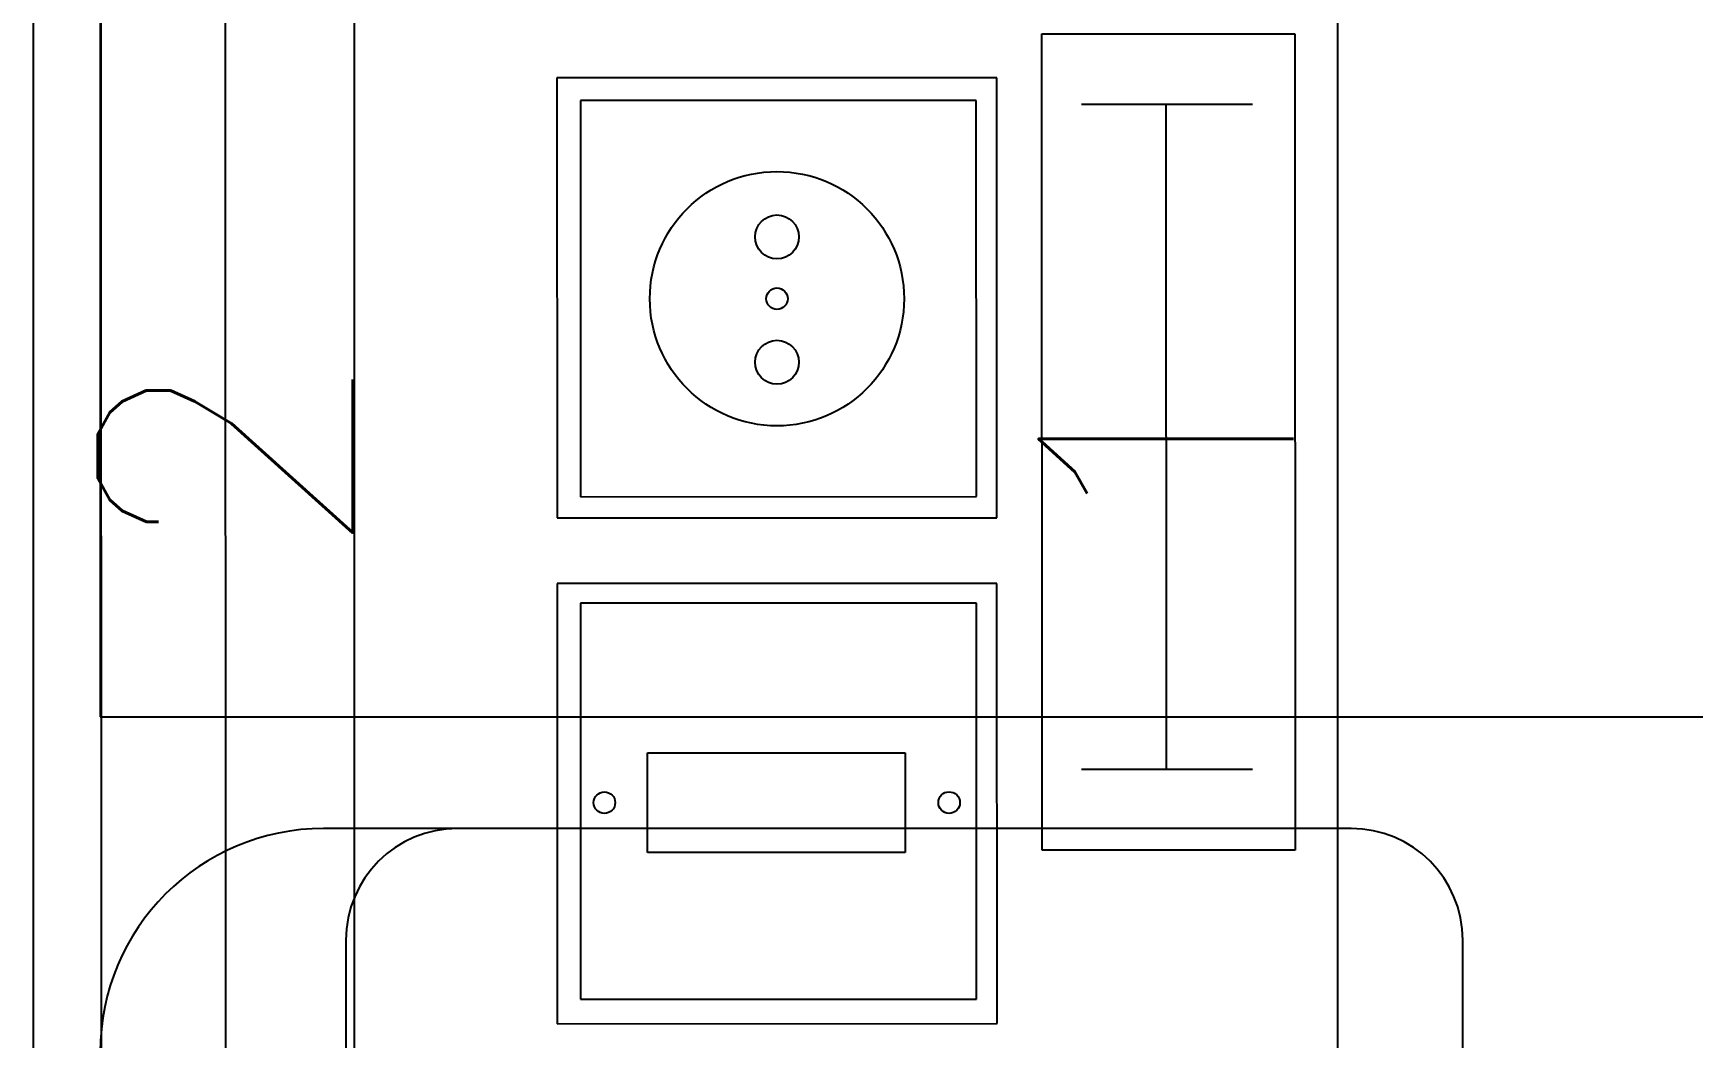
# Model space of a CAD drawing. Header units: inches. Extents: x 567429 to 582707, y 126347 to 133675.
# Drawn here: x 579085.5 to 579159.8, y 129363.3 to 129408.3 of the extents above; entities that cross this region are included whole.
import ezdxf

# ---------------------------------------------------------------- set-up
doc = ezdxf.new("R2010")
doc.units = ezdxf.units.IN
doc.header["$MEASUREMENT"] = 0
for name, color, linetype in [('BORD', 3, 'Continuous'), ('mobl', 11, 'Continuous'), ('wall kanaf', 4, 'Continuous')]:
    doc.layers.add(name, color=color, linetype=linetype)
doc.styles.add('ROMANS', font='romans.shx')

# ---------------------------------------------------------------- blocks, each defined once
blk = doc.blocks.new('BOARD2')
at = {"layer": 'BORD', "color": 4}
for p, q in [((-163.075, 0), (163.075, 0)), ((163.075, -61.626), (-163.075, -61.626))]:
    blk.add_line(p, q, dxfattribs=at)
at = {"layer": 'BORD'}
for p, q in [((50.104, -3.204), (127.253, -3.204)), ((127.253, -15.159), (50.104, -15.159)), ((57.024, -24.743), (57.024, -45.534)), ((77.815, -24.743), (57.024, -24.743)), ((77.815, -45.534), (77.815, -24.743)), ((80.914, -24.743), (80.914, -45.534)), ((101.705, -24.743), (80.914, -24.743)), ((101.705, -45.534), (101.705, -24.743)), ((58.175, -25.849), (58.175, -44.561)), ((76.887, -25.849), (58.175, -25.849)), ((76.887, -44.561), (76.887, -25.849)), ((81.921, -25.849), (81.921, -44.561)), ((100.632, -25.849), (81.921, -25.849)), ((100.632, -44.561), (100.632, -25.849)), ((58.175, -44.561), (76.887, -44.561)), ((81.921, -44.561), (100.632, -44.561)), ((57.024, -45.534), (77.815, -45.534)), ((80.914, -45.534), (101.705, -45.534)), ((65.214, -59.619), (65.214, -47.664)), ((65.214, -47.664), (103.789, -47.664)), ((103.789, -47.664), (103.789, -59.619)), ((69.039, -49.526), (69.039, -57.606)), ((100.463, -49.526), (100.463, -57.606)), ((103.789, -59.619), (65.214, -59.619))]:
    blk.add_line(p, q, dxfattribs=at)
at = {"layer": 'BORD', "color": 3}
for p, q in [((53.929, -9.08), (122.172, -9.08)), ((69.039, -53.54), (100.463, -53.54))]:
    blk.add_line(p, q, dxfattribs=at)
at = {"layer": 'BORD', "color": 30}
for p, q in [((65.106, -41.193), (65.106, -29.011)), ((65.106, -29.011), (69.815, -29.011)), ((69.815, -29.011), (69.815, -41.193)), ((69.815, -41.193), (65.106, -41.193))]:
    blk.add_line(p, q, dxfattribs=at)
for centre, radius in [((67.466, -26.98), 0.509), ((91.272, -35.138), 6.007), ((91.272, -35.138), 0.509), ((67.466, -43.271), 0.509)]:
    blk.add_circle(centre, radius, dxfattribs=at)
at = {"layer": 'BORD', "color": 2}
for centre in [(88.271, -35.138), (94.193, -35.138)]:
    blk.add_circle(centre, 1.036, dxfattribs=at)
at = {"layer": 'BORD', "color": 2, "style": 'ROMANS'}
for s, p in [('2', (78.669, -15.096)), ('1', (78.963, -59.556))]:
    blk.add_text(s, height=12.058, dxfattribs=at).set_placement(p)

msp = doc.modelspace()

# ---------------------------------------------------------------- linework, layer by layer
at = {"layer": 'mobl', "color": 15}
for p, q in [((579088.486, 129467.703), (579088.486, 129377.703)), ((579088.486, 129377.703), (579288.486, 129377.703)), ((579104.486, 129372.703), (579098.486, 129372.703)), ((579144.486, 129372.703), (579104.486, 129372.703)), ((579099.486, 129367.703), (579099.486, 129327.703)), ((579149.486, 129327.703), (579149.486, 129367.703))]:
    msp.add_line(p, q, dxfattribs=at)
for centre, radius, start, end in [((579098.486, 129362.703), 10, 90, 180), ((579104.486, 129367.703), 5, 90, 180), ((579144.486, 129367.703), 5, 0, 90)]:
    msp.add_arc(centre, radius, start, end, dxfattribs=at)
at = {"layer": 'wall kanaf', "color": 15, "lineweight": 20, "ltscale": 0.1}
msp.add_line((579085.486, 129020.789), (579085.486, 129535.289), dxfattribs=at)

# ---------------------------------------------------------------- block references
at = {"layer": 'BORD', "ltscale": 5, "xscale": 0.947301618010808, "yscale": 0.947301618010808, "zscale": 0.947301618010808, "rotation": 90.0091431634973}
msp.add_blockref('BOARD2', (579085.511, 129309.944), dxfattribs=at)

doc.saveas('drawing.dxf')
